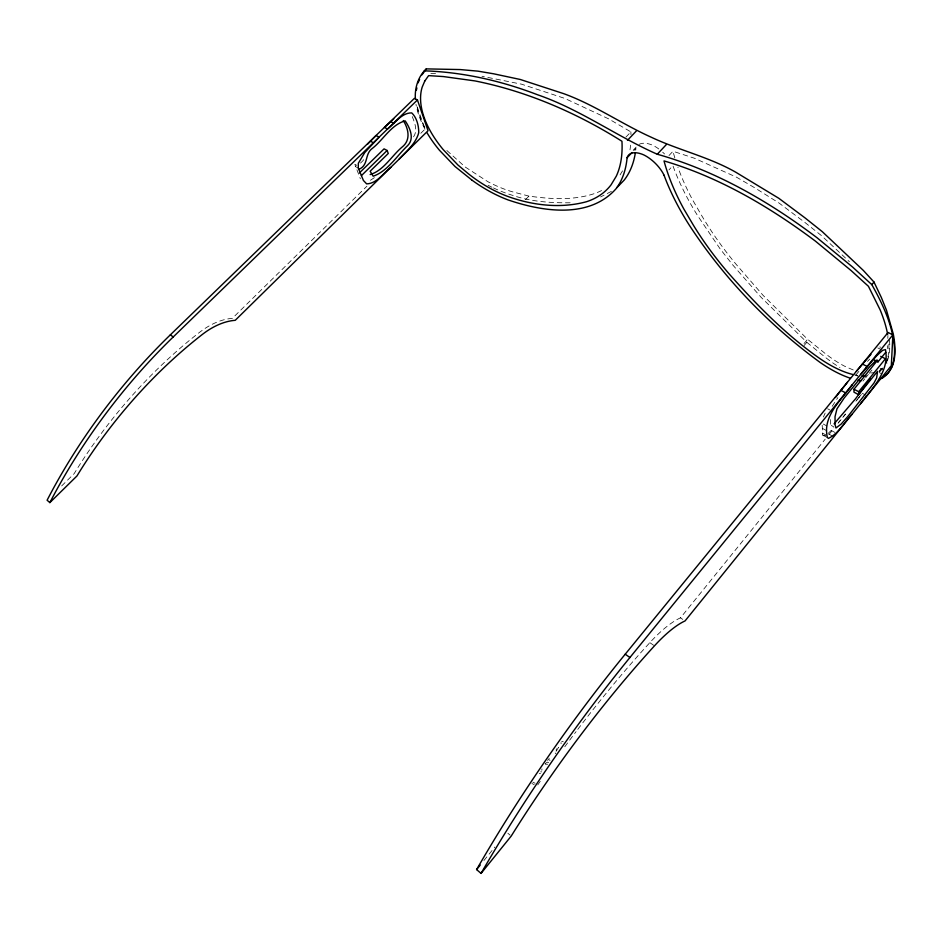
<?xml version="1.0" encoding="UTF-8"?>
<svg xmlns="http://www.w3.org/2000/svg" width="942" height="942" viewBox="0 0 942 942"><rect width="100%" height="100%" fill="white"/><g stroke="black" fill="none" stroke-linecap="round" stroke-linejoin="round"><path stroke-width="0.71" stroke-dasharray="4.71 3.53" d="M886.869 358.878L886.669 363.282L888.989 364.46M887.329 348.622L887.47 345.69M887.8 338.355L887.929 335.423M541.956 768.884L541.827 770.297M548.998 758.169L549.115 758.969M823.414 416.988L825.145 413.102M413.562 136.837C418.213 129.937 414.28 121.824 411.642 115.03M832.186 406.32L837.85 397.606M622.532 170.867L619.412 175.977M556.216 749.644L556.333 748.772M855.937 401.21L857.738 398.949M858.645 397.818L861.341 394.439M556.204 750.951L556.863 750.279M483.905 860.552L494.868 847.011M577.787 729.355A371.219 98.851 -54.9 0 1 649.839 642.656A80.918 25.446 -55.9 0 1 680.477 617.846L825.192 439.184M828.878 434.627L833.482 428.94M838.097 423.252L845.469 414.15M856.843 400.091L859.551 396.747M879.439 372.208L882.148 368.852M862.954 381.074L864.768 378.861M865.663 377.754L868.371 374.421M869.266 373.315L871.974 369.982M842.76 417.388L845.492 414.08M547.432 760.335L548.421 759.523L550.081 760.394M804.127 345.514L806.823 342.311L761.054 297.248L733.076 265.326L720.206 249.006L697.622 215.659A236.619 130.867 39.5 0 1 672.894 165.674L668.961 169.913M804.021 343.547L807.588 339.297L763.138 295.423L736.055 264.243A229.177 120.847 43.1 0 1 701.802 215.777L692.429 199.61A228.8 126.452 39.5 0 1 677.91 167.229M855.866 374.987L859.304 370.889M838.274 422.699L840.052 420.627M827.994 433.603L833.87 427.668M668.985 155.548L672.977 151.273L694.325 158.197L736.526 177.202L754.483 187.635L779.081 203.072L804.774 222.347L821.483 235.641L849.425 261.711M633.201 150.225L636.144 147.105M633.954 150.484L635.921 148.412A201.046 96.932 47 0 1 635.579 151.25M625.924 137.108L630.881 131.892L608.697 118.892L564.753 98.392L521.527 84.179L481.998 76.278M525.495 199.692L528.957 196.113C550.552 199.103 573.077 200.611 594.119 193.687A194.77 99.169 44.4 0 0 602.668 189.99M867.511 361.387L869.713 359.196M61.677 485.919L74.159 473.649A304.549 169.701 -51.5 0 1 199.457 332.408A64.88 41.589 -53.5 0 1 232.309 318.372L366.909 186.21M420.827 133.258L424.972 129.184L417.106 106.446M360.492 163.096L363.341 160.328L363.059 157.667M879.31 370.606L882.418 368.039M374.363 177.661L368.734 181.394M611.417 191.379L600.572 196.96M545.324 764.174L547.643 764.245M561.703 741.637L562.091 741.495A6.158 2.061 -54.4 0 1 562.963 741.542L563.21 741.79M830.361 419.555L830.632 424.571L831.268 425.454L832.398 425.125M825.569 435.322L823.803 435.805L822.731 435.027L822.142 424.607M560.62 743.05L561.726 743.085M539.26 773.453L540.531 773.512M870.726 373.008L874.247 372.632M430.859 73.452L438.513 73.276M570.145 202.789C550.811 202.966 531.029 201.706 512.601 195.347A90.656 51.363 33.2 0 1 493.161 187.811M528.957 196.113L511.918 191.662A84.262 47.712 33.2 0 1 487.803 181.653L465.266 167.052L446.378 150.072M879.651 346.974L880.711 347.221M541.65 771.898L541.038 771.804A6.5 2.167 -53.9 0 0 540.661 771.875M853.24 369.947L845.775 366.779A97.415 40.106 52.3 0 1 824.462 352.932L807.588 339.297M855.807 375.363L858.409 376.341M531.9 783.497L534.196 784.615M532.842 782.143L535.138 783.261M877.826 347.916L881.418 349.717M880.169 368.346L882.513 369.547M879.616 372.738L881.947 373.927M862.236 393.309L865.722 395.134M827.594 408.757L829.984 410.053M356.877 165.38L354.828 164.273L360.374 178.803M831.268 425.454L833.611 426.726M355.228 166.463L358.29 168.123M823.296 424.03L826.852 425.972M831.28 430.47L834.765 432.378M822.225 428.269L825.757 430.211M829.16 434.238L832.646 436.158M822.319 432.979L827.005 435.557M822.731 435.027L827.406 437.594M556.074 751.127L558.571 747.395L558.088 748.831M680.477 617.846L682.762 619.389M649.839 642.656L654.466 645.847M555.203 752.952L555.874 753.659M507.868 833.281L510.105 835.13M548.668 762.525L547.785 762.184A6.488 2.167 -54 0 0 546.548 762.655M806.823 342.311L824.909 356.994A104.833 43.179 52.3 0 0 839.934 367.557M537.764 784.91A371.219 98.851 -54.9 0 1 540.249 781.283M564.788 746.771A371.219 98.851 -54.9 0 1 576.057 731.651M674.837 157.891A228.8 126.452 39.5 0 1 672.977 151.273M424.972 129.148A104.067 57.568 34.9 0 1 415.987 104.315M888.848 344.16A112.593 47.583 50.8 0 1 887.87 357.289M887.529 358.643A112.593 47.583 50.8 0 1 885.668 363.6M882.313 368.652A112.593 47.583 50.8 0 1 879.086 371.595M424.818 127.394A101.23 60.37 30 0 1 417 106.599M491.877 187.199A90.656 51.363 33.2 0 1 488.038 185.268M639.112 144.373A24.563 12.693 41.9 0 1 652.841 145.304A24.574 12.058 44.9 0 1 659.812 149.743M662.685 152.192A24.574 12.058 44.9 0 1 664.522 153.958M545.088 763.821A5.57 1.86 -54 0 1 546.077 762.973M889.495 340.086A109.743 42.873 55.5 0 1 886.634 362.376M857.597 375.387A94.73 41.224 48.3 0 1 853.97 374.728M630.881 131.892A194.452 93.705 47 0 1 630.963 134.659M630.575 145.15A194.452 93.705 47 0 1 629.633 151.898"/><path stroke-width="1.41" d="M877.026 360.892L853.982 389.223L853.947 392.166L858.645 394.651L877.591 371.289L876.625 377.989L874.011 382.97L848.024 416.246L841.159 424.065L835.943 427.998L835.095 424.818L835.024 416.705L836.955 408.875L844.103 398.113L869.254 367.192L876.048 360.421L877.143 360.009L877.932 361.916L874.364 360.103M415.363 98.934C414.633 87.971 418.107 76.479 426.29 68.884L460.273 69.567L477.971 71.156L493.632 73.794L520.325 79.493L563.693 93.658C594.685 104.88 621.744 124.003 651.57 137.379C679.147 150.331 709.385 157.079 736.091 172.41L778.81 198.291L805.104 217.955L822.295 231.673L863.319 270.413L873.988 282.047L881.3 297.378L886.516 310.283L893.263 333.939A116.525 45.546 55.5 0 1 891.544 367.898L888.129 372.95L883.667 376.529M858.645 394.651L858.704 391.707L885.445 358.749L880.711 356.359M892.875 334.869L891.32 365.637L685.058 620.919A81.083 25.222 -55.9 0 0 654.466 645.847A371.89 97.956 -54.9 0 0 511.223 836.06L481.044 873.399L476.593 869.572A437.3 113.723 -55.1 0 1 625.217 654.207L888.071 332.491L892.875 334.869L629.927 657.504A438.077 112.687 -55.1 0 0 481.044 873.399M416.317 90.408L416.882 87.912M418.024 82.931L419.579 79.481M870.384 378.755L855.524 398.819L834.106 423.841M421.992 74.842L426.29 68.884M852.263 384.689C841.147 400.303 822.236 416.14 827.406 437.594L828.477 438.371C838.627 433.544 844.279 422.216 851.957 414.362M835.389 397.536L847.47 382.181M860.588 403.671C872.492 387.892 889.695 371.466 885.492 349.612L882.619 350.318L876.613 355.852L861.176 373.762M476.593 869.572L480.255 865.062M877.932 361.916L885.727 352.32M856.372 371.278L870.961 354.357M882.536 377.907A119.481 50.527 50.8 0 0 894.229 344.949C891.815 323.377 882.324 303.359 871.833 284.637L873.988 282.047M367.486 144.267L376.035 135.518L379.131 137.143L364.754 152.569L358.337 163.284L358.29 168.123L363.412 180.475L366.65 183.878C376.859 183.56 383.37 173.104 390.8 167.335M424.241 70.85C462.993 72.051 501.285 80.835 537.399 94.706C579.942 109.272 616.433 136.225 657.281 154.241L666.312 144.597M471.718 179.946A88.218 46.535 37.1 0 0 508.138 199.94C542.392 211.609 588.774 219.027 615.797 189.036A201.612 94.777 47.3 0 0 627.101 157.738L632 152.557M627.431 140.37L636.427 130.891M616.916 187.611L624.181 180.11A201.046 96.932 47 0 0 635.379 152.639M398.949 159.328C406.32 151.285 415.787 143.761 418.719 132.787C418.837 125.922 416.811 117.62 411.713 112.899C401.539 112.722 394.945 123.426 387.515 128.995L384.418 127.394L393.744 118.904M49.867 502.604L76.95 475.969A304.984 169.36 -51.5 0 1 202.377 334.422A64.986 41.519 -53.5 0 1 235.229 320.315L428.033 130.738L417.447 99.958L414.327 98.415L170.314 334.869A359.997 196.572 -52.1 0 0 47.1 500.226L49.867 502.604A360.503 196.16 -52.1 0 1 173.246 336.93L417.447 99.958M359.385 172.951L384.065 148.871L387.127 150.484L388.281 153.475L370.147 171.209L373.185 176.213C387.515 171.326 396.806 155.913 407.615 145.633C414.81 138.592 409.888 127.771 405.19 120.894C391.519 124.462 383.394 139.581 372.702 148.118C364.142 153.899 369.064 165.121 358.808 169.372M361.398 175.624L387.127 150.484M879.086 379.426L882.548 377.919M862.06 375.929L866.204 375.929M370.147 174.564C383.571 170.608 391.648 155.842 402.128 147.046C410.995 140.087 408.557 128.995 403.306 120.529M858.056 380.215L860.8 380.886M657.281 154.241C715.637 170.643 768.931 201.4 817.055 237.749L852.428 266.904L871.833 284.637M390.6 121.612L393.697 123.202M862.389 364.024L867.193 366.485M853.982 389.223L858.704 391.707M370.371 141.182L373.456 142.807M840.9 390.365L845.692 392.896M170.314 334.869L173.246 336.93M625.217 654.207L629.927 657.504M471.718 179.934L455.033 166.522L439.372 150.167A104.067 57.568 34.9 0 1 427.091 132.881M850.143 378.142A102.077 44.439 48.3 0 1 820.282 362.552C768.943 325.084 723.915 278.255 689.179 224.985A237.431 129.89 39.1 0 1 664.039 175.212M887.658 334.398A112.593 47.583 50.8 0 0 880.181 309.953L868.43 286.297L851.191 270.637L815.383 241.105C769.543 206.781 719.217 177.155 664.004 160.894A229.601 125.498 39.1 0 0 683.845 209.006L693.347 225.126A229.813 121.53 41.6 0 0 728.354 272.992C756.002 304.254 785.51 334.54 819.811 358.537A94.73 41.224 48.3 0 0 852.734 374.445M627.101 157.738A24.633 12.423 42.3 0 1 643.798 154.912A24.633 11.963 44.5 0 1 664.039 175.212M424.783 81.036L422.169 87.17A98.145 54.295 34.9 0 0 443.152 149.542L457.977 165.05L468.139 173.564A81.872 43.179 37.1 0 0 507.408 196.289C532.43 205.45 560.62 208.794 586.548 201.706A195.194 95.542 45.4 0 0 611.04 184.868L616.233 176.284A195.018 91.621 47.2 0 0 621.956 141.276C576.94 112.958 527.308 91.362 475.027 80.93L443.376 76.561L428.61 75.631L424.783 81.036"/></g></svg>
